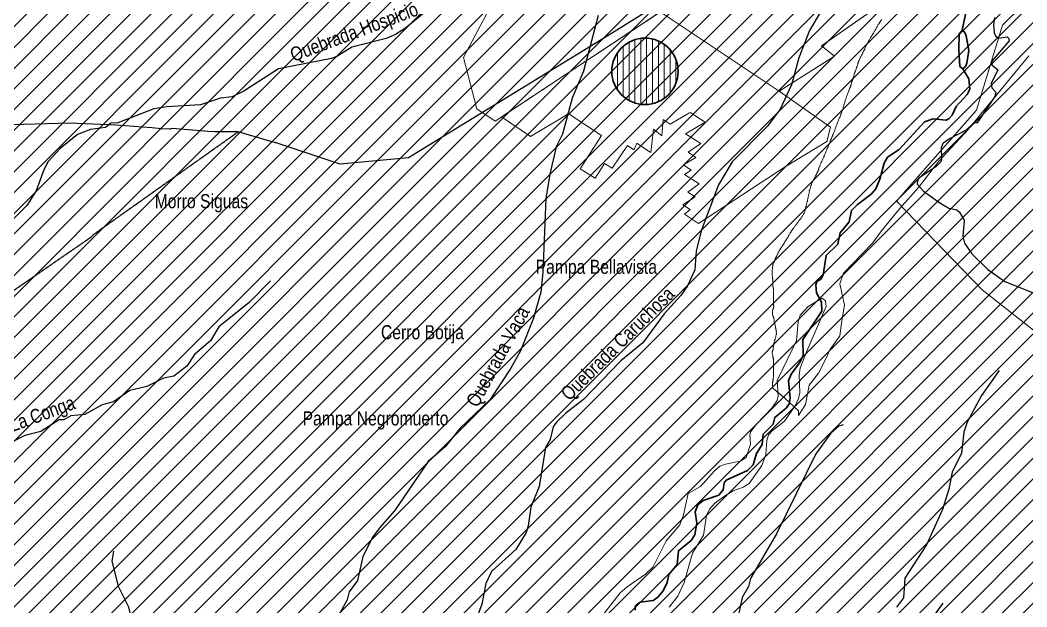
# Model space of a CAD drawing. Header units: feet. Extents: x -72 to 1107026, y -16 to 8357890.
# Drawn here: x 783136 to 804610, y 8171831 to 8184341 of the extents above; entities that cross this region are included whole.
import ezdxf

# ---------------------------------------------------------------- set-up
doc = ezdxf.new("R2010")
doc.units = ezdxf.units.FT
doc.header["$LTSCALE"] = 10
doc.header["$MEASUREMENT"] = 0
doc.linetypes.add('DASHED2', pattern=[0.375, 0.25, -0.125])
doc.layers.add('AUTODEMA-inf. cofopri-Rural-PSAD', color=190, linetype='CONTINUOUS')
doc.layers.add('VIA-ASFALTADA', color=1, linetype='CONTINUOUS')
for name, color, linetype, lineweight in [('CURVAS_PERU_500_PSAD-18', 23, 'CONTINUOUS', 5), ('digit-Peritaje_POLÍGONOS', 7, 'CONTINUOUS', 5), ('digit-Peritaje_POLÍGONOS2', 7, 'CONTINUOUS', 5), ('Hidrografia-IGN-QUEBRADAS', 151, 'CONTINUOUS', 25), ('Hidrografia-IGN-RIOS', 162, 'CONTINUOUS', 30), ('INEI-DIS-AREQ', 252, 'CONTINUOUS', 9), ('Texto Toponimia IGN', 251, 'CONTINUOUS', 0), ('TEXTOS', 7, 'CONTINUOUS', 5)]:
    doc.layers.add(name, color=color, linetype=linetype, lineweight=lineweight)
doc.styles.add('SWILL721', font='swissi.ttf')

msp = doc.modelspace()

# ---------------------------------------------------------------- hatches: boundary and pattern name
at = {"layer": 'AUTODEMA-inf. cofopri-Rural-PSAD', "lineweight": 5}
h = msp.add_hatch(dxfattribs=at)
h.set_pattern_fill('ANSI31', color=256, scale=2500)
h.paths.add_polyline_path([(753238, 8156793), (753322, 8156780), (753238, 8156793), (761252, 8177664), (761485, 8177877), (761891, 8178033), (762006, 8178099), (762145, 8178160), (762278, 8178215), (762392, 8178274), (762497, 8178357), (762589, 8178469), (762675, 8178563), (762762, 8178662), (762856, 8178741), (762966, 8178847), (763062, 8178931), (763167, 8179043), (763215, 8179157), (763254, 8179284), (763292, 8179406), (763323, 8179543), (763341, 8179672), (763349, 8179797), (763400, 8179962), (763448, 8180102), (763499, 8180234), (763573, 8180363), (763635, 8180490), (763719, 8180589), (763826, 8180681), (763928, 8180774), (764019, 8180866), (764121, 8180950), (764228, 8181026), (764338, 8181097), (764444, 8181168), (764559, 8181213), (764712, 8181269), (764839, 8181335), (764956, 8181398), (765071, 8181451), (765175, 8181550), (765244, 8181660), (765315, 8181776), (765354, 8181893), (765389, 8182013), (765390, 8182140), (765377, 8182262), (765342, 8182396), (765286, 8182546), (765225, 8182684), (765197, 8182808), (765187, 8182943), (765170, 8183067), (765142, 8183205), (765114, 8183355), (765122, 8183484), (765143, 8183642), (765150, 8183779), (765168, 8183908), (765199, 8184028), (765243, 8184165), (765278, 8184310), (765332, 8184449), (765386, 8184576), (765432, 8184714), (765467, 8184853), (765513, 8184978), (765575, 8185115), (765661, 8185237), (765751, 8185338), (765852, 8185419), (765985, 8185503), (766099, 8185572), (766232, 8185655), (766299, 8185789), (767271, 8186800), (767271, 8186947), (767297, 8187069), (767333, 8187214), (767379, 8187334), (767466, 8187468), (767519, 8187582), (767578, 8187702), (767631, 8187831), (767690, 8187961), (767739, 8188095), (767779, 8188220), (767853, 8188349), (767930, 8188476), (768029, 8188550), (768144, 8188601), (768268, 8188621), (768396, 8188684), (768525, 8188666), (768648, 8188684), (768729, 8188803), (768760, 8188933), (768775, 8189055), (768816, 8189187), (768865, 8189314), (768913, 8189448), (768946, 8189596), (769010, 8189708), (769110, 8189804), (769242, 8189855), (769369, 8189839), (769435, 8190402), (769242, 8190676), (768955, 8190796), (768850, 8191044), (768727, 8191405), (768791, 8192051), (769355, 8193016), (769774, 8193584), (769715, 8193854), (770015, 8194180), (770358, 8194460), (770593, 8194855), (771149, 8195508), (771339, 8195882), (771620, 8196321), (772139, 8196529), (772271, 8196571), (772518, 8196829), (772893, 8197299), (773001, 8197468), (773083, 8197912), (773128, 8198271), (773053, 8198668), (772961, 8199048), (772784, 8199431), (772552, 8199747), (772403, 8199923), (772344, 8200269), (772420, 8200524), (772438, 8201124), (772378, 8201509), (772320, 8201525), (771949, 8202389), (771948, 8203291), (771835, 8204086), (771949, 8205175), (771912, 8205868), (771936, 8206678), (771927, 8207524), (771977, 8207815), (772140, 8208229), (772310, 8208881), (772199, 8209183), (771898, 8209610), (771718, 8210093), (771643, 8210618), (770734, 8212243), (770420, 8212760), (770332, 8213330), (770439, 8213909), (770573, 8214159), (770693, 8214428), (770826, 8214682), (770933, 8214964), (771027, 8215231), (771060, 8215528), (771028, 8215800), (771023, 8215945), (771008, 8216090), (770944, 8216217), (770904, 8216392), (770519, 8217145), (770239, 8217796), (770023, 8218086), (769663, 8218545), (769449, 8218924), (769225, 8219439), (769296, 8219810), (769534, 8220281), (769800, 8220721), (770123, 8220961), (770236, 8221108), (770301, 8221212), (770355, 8221316), (770388, 8221417), (770506, 8221516), (770614, 8221596), (770683, 8221720), (770695, 8221911), (770696, 8222074), (770699, 8222211), (770790, 8222424), (770811, 8222568), (770823, 8222774), (770781, 8222973), (770744, 8223095), (770724, 8223248), (770687, 8223365), (770609, 8223513), (770566, 8223607), (770536, 8223648), (770519, 8223803), (770420, 8224061), (770417, 8224114), (770411, 8224346), (770326, 8224585), (770246, 8224784), (770250, 8224878), (770152, 8225049), (770105, 8225286), (769944, 8225912), (769917, 8226101), (769939, 8226683), (769870, 8226978), (769847, 8227388), (769974, 8227697), (770102, 8227836), (770156, 8227935), (770134, 8228072), (770014, 8228391), (770087, 8228555), (770259, 8228867), (770494, 8228977), (770568, 8228972), (770670, 8228991), (770967, 8229392), (771170, 8229797), (771390, 8230281), (771541, 8230796), (771638, 8231110), (771649, 8231265), (771605, 8231522), (771627, 8231763), (771687, 8231964), (771722, 8232157), (771735, 8232337), (771693, 8232515), (771625, 8232625), (771600, 8233022), (771587, 8233284), (771570, 8233434), (771556, 8233673), (771538, 8233961), (771479, 8234294), (771495, 8234446), (771537, 8234647), (771589, 8234753), (771628, 8234908), (771626, 8235023), (771663, 8235221), (771705, 8235358), (771731, 8235452), (771806, 8235660), (771892, 8235916), (771915, 8235992), (771929, 8236129), (771913, 8236376), (771884, 8236602), (771862, 8236752), (771822, 8236938), (771796, 8237134), (771804, 8237182), (771883, 8237286), (771904, 8237405), (771913, 8237507), (771903, 8237629), (771894, 8237698), (771889, 8237802), (771827, 8237968), (771792, 8238039), (771813, 8238197), (771839, 8238311), (771838, 8238486), (771839, 8238639), (771824, 8238728), (771772, 8238886), (771717, 8239024), (771631, 8239192), (771615, 8239378), (771621, 8239502), (771614, 8239619), (771605, 8239731), (771569, 8239792), (771550, 8239932), (771551, 8240029), (771481, 8240238), (771522, 8240563), (771488, 8241022), (771468, 8241305), (820278, 8241691), (830577, 8202812), (830340, 8202672), (830000, 8202586), (829662, 8202548), (829318, 8202317), (829158, 8201793), (829053, 8201507), (828905, 8201367), (828322, 8201192), (827978, 8200961), (827919, 8200578), (827797, 8199716), (827643, 8199383), (827293, 8198961), (826996, 8198681), (826979, 8198104), (826868, 8197578), (826760, 8197196), (826743, 8196619), (826868, 8195942), (827189, 8195377), (827277, 8195085), (827159, 8194367), (827146, 8193935), (827234, 8193643), (827319, 8193256), (827453, 8192915), (827398, 8192676), (827291, 8192294), (827132, 8191818), (827119, 8191385), (827194, 8190661), (827090, 8190376), (826836, 8189950), (826722, 8189328), (826756, 8188846), (826641, 8188224), (826583, 8187889), (826334, 8187608), (826127, 8187133), (825918, 8186561), (825905, 8186129), (826032, 8185548), (825868, 8184879), (825858, 8184542), (825847, 8184158), (826032, 8183912), (826069, 8183526), (826047, 8182805), (826078, 8182227), (826108, 8181600), (826048, 8181217), (825801, 8180984), (825747, 8180793), (825636, 8180315), (825796, 8179204), (825684, 8178678), (825668, 8178149), (825657, 8177765), (825548, 8177335), (825244, 8176815), (825086, 8176386), (824977, 8175956), (824725, 8175579), (824520, 8175152), (824114, 8174443), (823712, 8173877), (823407, 8173357), (823324, 8172960), (823317, 8172729), (823307, 8172399), (823238, 8171852), (823314, 8171473), (823304, 8171154), (823327, 8170950), (823289, 8170632), (823310, 8170370), (823402, 8170016), (823586, 8169548), (823710, 8169280), (823662, 8168785), (823750, 8168195), (823303, 8168147), (822930, 8167996), (822690, 8167863), (822198, 8167624), (822071, 8167460), (821892, 8167381), (821672, 8167229), (821518, 8167084), (821383, 8166920), (821310, 8166661), (821229, 8166477), (821265, 8166226), (821329, 8166168), (821371, 8165998), (821374, 8165793), (821214, 8165770), (821034, 8165673), (820575, 8165630), (820470, 8165568), (820330, 8165544), (820169, 8165484), (819982, 8165480), (819805, 8165485), (819700, 8165414), (819649, 8165285), (819644, 8165108), (819667, 8164939), (819671, 8164762), (819732, 8164620), (819765, 8164469), (819741, 8164302), (819684, 8164248), (819479, 8164273), (819273, 8164260), (819038, 8164211), (818867, 8164134), (818823, 8164107), (818741, 8164036), (818708, 8164001), (818677, 8163932), (818710, 8163874), (818719, 8163764), (818731, 8163685), (818688, 8163660), (818637, 8163650), (818578, 8163656), (818522, 8163649), (818440, 8163596), (818419, 8163540), (818393, 8163433), (818298, 8163327), (818245, 8163363), (818164, 8163435), (818136, 8163489), (818129, 8163542), (818096, 8163606), (818046, 8163683), (817988, 8163732), (817894, 8163801), (817840, 8163741), (817832, 8163692), (817948, 8163198), (817963, 8163142), (817897, 8163112), (817789, 8163046), (817781, 8162998), (817730, 8162927), (817678, 8162897), (817592, 8162870), (817454, 8162902), (817393, 8162912), (817340, 8162910), (817312, 8162864), (817276, 8162829), (817252, 8162781), (817206, 8162736), (817116, 8162650), (817080, 8162604), (816998, 8162546), (816927, 8162529), (816831, 8162586), (816762, 8162655), (816699, 8162684), (816646, 8162707), (816575, 8162751), (816511, 8162744), (816411, 8162673), (816342, 8162595), (816313, 8162529), (816262, 8162412), (816108, 8162337), (816052, 8162315), (815981, 8162315), (815917, 8162285), (815807, 8162276), (815739, 8162310), (815638, 8162382), (815595, 8162443), (815534, 8162451), (815488, 8162492), (815433, 8162536), (815341, 8162496), (815286, 8162397), (815285, 8162290), (815182, 8162139), (815129, 8162124), (815020, 8162160), (814969, 8162143), (814915, 8162151), (814818, 8162129), (814661, 8162171), (814608, 8162204), (814465, 8162246), (814361, 8162265), (814167, 8162243), (813989, 8162194), (813856, 8162085), (813702, 8161985), (813124, 8161923), (812911, 8161706), (812856, 8161618), (812749, 8161540), (812492, 8161534), (812443, 8161524), (812367, 8161515), (812252, 8161510), (812150, 8161471), (812066, 8161443), (811936, 8161388), (811813, 8161338), (811757, 8161367), (811669, 8161438), (811510, 8161415), (811342, 8161337), (811245, 8161204), (811131, 8161124), (810849, 8161076), (810322, 8160943), (809995, 8160714), (809741, 8160678), (809493, 8160697), (809213, 8160705), (808932, 8160676), (808648, 8160621), (808530, 8160579), (808408, 8160546), (808227, 8160477), (808120, 8160465), (808005, 8160428), (807949, 8160451), (807748, 8160486), (807591, 8160502), (807337, 8160435), (807016, 8160247), (806896, 8160192), (806747, 8160074), (806681, 8160046), (806538, 8159999), (806377, 8159904), (806147, 8159906), (805415, 8159960), (805112, 8159977), (804565, 8160002), (804080, 8160025), (803956, 8160045), (803836, 8160005), (803684, 8159964), (803497, 8159761), (803367, 8159762), (803227, 8159787), (802920, 8159966), (802800, 8159994), (802680, 8160027), (802548, 8160058), (802424, 8160101), (802312, 8160152), (802195, 8160221), (802083, 8160290), (801956, 8160316), (801818, 8160295), (801688, 8160293), (801556, 8160247), (801423, 8160212), (801291, 8160159), (801159, 8160106), (800787, 8160136), (800463, 8160229), (800277, 8160263), (800072, 8160269), (799744, 8160251), (799483, 8160249), (799221, 8160248), (798949, 8160191), (798686, 8160152), (798410, 8160168), (798290, 8160204), (798148, 8160212), (798023, 8160253), (797876, 8160243), (797751, 8160192), (797611, 8160213), (797496, 8160274), (797323, 8160236), (797183, 8160081), (797053, 8159952), (796859, 8159878), (796714, 8159805), (796661, 8159693), (796625, 8159558), (796551, 8159432), (796413, 8159345), (796273, 8159351), (796136, 8159369), (796011, 8159432), (795892, 8159481), (795767, 8159545), (795647, 8159580), (795531, 8159639), (795391, 8159662), (795256, 8159634), (795083, 8159561), (794973, 8159508), (794881, 8159383), (794743, 8159228), (794634, 8159150), (794486, 8159150), (794377, 8159214), (794229, 8159227), (794087, 8159186), (793965, 8159158), (793830, 8159143), (793685, 8159172), (793580, 8159268), (793535, 8159388), (793533, 8159520), (793530, 8159657), (793548, 8159797), (793528, 8160067), (793457, 8160189), (793366, 8160285), (793249, 8160375), (793130, 8160431), (792862, 8160424), (792730, 8160378), (792470, 8160226), (792221, 8160229), (792150, 8160361), (792025, 8160394), (791895, 8160369), (791742, 8160344), (791615, 8160278), (791345, 8160296), (791121, 8160303), (791002, 8160353), (790927, 8160356), (790776, 8160295), (790573, 8160086), (790487, 8160014), (790335, 8159935), (790156, 8159875), (789933, 8159891), (789628, 8159994), (789403, 8160091), (789337, 8160215), (789139, 8160376), (788987, 8160391), (788855, 8160613), (788850, 8160750), (788898, 8160900), (788728, 8161037), (788593, 8161048), (788476, 8161094), (788331, 8161107), (788207, 8161079), (788072, 8161089), (787996, 8161188), (787900, 8161371), (787828, 8161534), (787714, 8161613), (787483, 8161754), (787368, 8161805), (787254, 8161881), (787122, 8161935), (787007, 8162011), (786888, 8162072), (786771, 8162121), (786667, 8162202), (786552, 8162248), (786425, 8162271), (786298, 8162223), (786203, 8162137), (786107, 8162061), (786051, 8162173), (786043, 8162338), (786150, 8162401), (786275, 8162485), (786339, 8162597), (786237, 8162665), (786110, 8162638), (785990, 8162577), (785868, 8162597), (785746, 8162615), (785622, 8162654), (785500, 8162672), (785362, 8162654), (785199, 8162603), (785082, 8162565), (784960, 8162540), (784835, 8162500), (784720, 8162436), (784596, 8162358), (784484, 8162277), (784379, 8162190), (784275, 8162114), (784160, 8162036), (784043, 8161954), (783938, 8161886), (783826, 8161812), (783699, 8161747), (783582, 8161693), (783449, 8161676), (783342, 8161607), (783271, 8161452), (783225, 8161328), (783179, 8161206), (783138, 8161082), (783097, 8160957), (783061, 8160830), (782974, 8160718), (782855, 8160675), (782725, 8160670), (782582, 8160648), (782463, 8160615), (782353, 8160549), (782259, 8160460), (782078, 8160260), (782029, 8160143), (781968, 8160031), (781907, 8159917), (781846, 8159810), (781751, 8159699), (781639, 8159610), (781573, 8159503), (781506, 8159396), (781422, 8159300), (781295, 8159285), (781170, 8159283), (781058, 8159227), (781035, 8159095), (780966, 8158947), (780910, 8158818), (780843, 8158678), (780719, 8158676), (780643, 8158773), (780548, 8158676), (780492, 8158534), (780489, 8158409), (780563, 8158292), (780456, 8158221), (780372, 8158130), (780275, 8158051), (780148, 8158062), (780033, 8158141), (779893, 8158142), (779769, 8158106), (779649, 8158042), (779555, 8157953), (779448, 8157872), (779391, 8157763), (779345, 8157649), (779294, 8157529), (779236, 8157415), (779123, 8157309), (778981, 8157250), (778859, 8157212), (778734, 8157164), (778607, 8157144), (778479, 8157144), (778332, 8157180), (778375, 8156898), (778164, 8156936), (778158, 8156802), (778130, 8156675), (778140, 8156545), (778112, 8156426), (778050, 8156319), (778063, 8156169), (777986, 8156065), (777961, 8155941), (777902, 8155786), (777843, 8155676), (777795, 8155562), (777705, 8155466), (777593, 8155359), (777509, 8155263), (777417, 8155159), (777305, 8155070), (777239, 8154938), (777216, 8154806), (777159, 8154686), (777093, 8154552), (777034, 8154440), (776983, 8154298), (776922, 8154161), (776873, 8154016), (776779, 8153937), (776659, 8153838), (776605, 8153711), (776592, 8153572), (776612, 8153434), (776630, 8153310), (776609, 8153183), (776586, 8153051), (776545, 8152921), (776515, 8152794), (776494, 8152637), (776486, 8152507), (776478, 8152344), (776437, 8152225), (776573, 8151681), (776106, 8151111), (775463, 8150015), (775273, 8149577), (775253, 8149427), (774951, 8149779), (774716, 8150004), (774511, 8150120), (774293, 8150189), (774009, 8150343), (773986, 8150653), (773898, 8150715), (773679, 8150366), (773524, 8150449), (773583, 8150865), (773302, 8151090), (773079, 8151190), (772903, 8151351), (772690, 8151485), (772613, 8151651), (772759, 8151759), (772737, 8151864), (772352, 8152136), (772085, 8152058), (771824, 8152119), (771653, 8152170), (771611, 8152333), (771212, 8152458), (770986, 8152496), (770745, 8152533), (770505, 8152618), (770212, 8152721), (769864, 8152789), (769676, 8152849), (769529, 8152895), (769298, 8152965), (769056, 8153020), (768826, 8153067), (768593, 8153122), (768350, 8153228), (768122, 8153296), (767859, 8153352), (767629, 8153412), (767406, 8153493), (767171, 8153558), (766938, 8153643), (766714, 8153723), (766443, 8153849), (766241, 8153940), (766040, 8153990), (765798, 8154065), (765568, 8154146), (765335, 8154198), (765105, 8154273), (764987, 8154344), (764570, 8154454), (764357, 8154514), (764080, 8154590), (763867, 8154638), (763662, 8154698), (763479, 8154729), (763070, 8154817), (762778, 8154929), (762461, 8154975), (762334, 8155019), (762093, 8155094), (761838, 8155171), (761596, 8155180), (761345, 8155237), (761116, 8155269), (760846, 8155361), (760587, 8155419), (760351, 8155487), (760119, 8155512), (759916, 8155493), (759629, 8155574), (759372, 8155594), (759166, 8155611), (758956, 8155664), (758687, 8155803), (758456, 8155889), (758210, 8155960), (757946, 8156005), (757689, 8156063), (757532, 8156107), (757276, 8156170), (757050, 8156236), (756864, 8156260), (756611, 8156328), (756385, 8156381), (756113, 8156398), (755975, 8156433), (755622, 8156463), (755391, 8156486), (755152, 8156526), (754896, 8156606), (754586, 8156660), (754380, 8156712), (754159, 8156752), (753964, 8156794), (753322, 8156780)])
at = {"layer": 'TEXTOS', "lineweight": 5}
h = msp.add_hatch(dxfattribs=at)
h.set_pattern_fill('ANSI31', color=256, scale=1000, angle=45)
edge = h.paths.add_edge_path()
edge.add_arc((798365, 8198325), 708, 0, 360)
edge = h.paths.add_edge_path()
edge.add_arc((796464, 8183249), 708, 0, 360)
edge = h.paths.add_edge_path()
edge.add_arc((808910, 8177298), 708, 0, 360)

# ---------------------------------------------------------------- linework, layer by layer
at = {"layer": 'CURVAS_PERU_500_PSAD-18'}
for points in [[(799649, 8176091), (799667, 8176118), (799738, 8176277), (799770, 8176398), (799754, 8176772), (799777, 8176920), (799907, 8177271), (800326, 8178233), (800314, 8178356), (800238, 8178416), (799943, 8178232), (799773, 8178052), (799729, 8177909), (799694, 8177512), (799638, 8177392)], [(799638, 8177392), (799287, 8176655), (799302, 8176332), (799284, 8176234), (799173, 8176069), (798842, 8175728), (798721, 8175569), (798704, 8175497), (798717, 8175298), (798621, 8175016), (798498, 8174935), (798179, 8174875), (798063, 8174828), (797948, 8174732), (797646, 8174400), (797387, 8174248), (797284, 8173792), (797208, 8173581), (796914, 8173242), (796640, 8172683), (796478, 8172527), (796085, 8172261), (795933, 8172131), (795214, 8171203)], [(796978, 8171824), (797165, 8172058), (797301, 8172353), (797480, 8172977), (797714, 8173357), (797777, 8173776), (797838, 8173912), (797957, 8174040), (798137, 8174175), (798349, 8174308), (798561, 8174381), (798689, 8174458), (798957, 8174848), (799041, 8175082), (799063, 8175381), (799101, 8175499), (799183, 8175593), (799443, 8175787), (799649, 8176091)]]:
    msp.add_lwpolyline(points, dxfattribs=at)
at = {"layer": 'digit-Peritaje_POLÍGONOS'}
for points in [[(792881, 8182448), (793267, 8182189), (799218, 8186129), (798830, 8186246), (798430, 8186406), (796837, 8187611), (796649, 8187274), (796623, 8187228), (796788, 8187136), (796040, 8186623), (795717, 8186818), (793729, 8185551), (793889, 8185447), (793633, 8185252), (793789, 8185137), (793270, 8184822), (792595, 8183544), (792881, 8182448)], [(799547, 8186337), (793407, 8182281)], [(793407, 8182281), (794024, 8181858), (794784, 8182316), (794829, 8182347), (795536, 8181878), (795083, 8181172), (795400, 8180969), (795603, 8181286), (795761, 8181186), (796091, 8181670), (796228, 8181577), (796293, 8181720), (796563, 8181532), (796586, 8181517), (796644, 8182013), (796822, 8181877), (796855, 8182225), (796999, 8182125), (797398, 8182358), (797426, 8182369), (797745, 8182165), (797329, 8181919), (797656, 8181708), (797383, 8181525), (797547, 8181409), (797283, 8181257), (797451, 8181139), (797310, 8181051), (797623, 8180853), (797377, 8180672), (797536, 8180576), (797273, 8180400), (797430, 8180300), (797306, 8180202), (797607, 8180007), (799476, 8181226), (800341, 8181756), (800419, 8182057), (799324, 8182828), (800504, 8183571), (800232, 8183791), (801341, 8184566)]]:
    msp.add_lwpolyline(points, dxfattribs=at)
at = {"layer": 'digit-Peritaje_POLÍGONOS2'}
msp.add_lwpolyline([(814807, 8183462), (805340, 8187874), (804906, 8185045), (804091, 8184231), (803535, 8182424), (801827, 8180479), (803654, 8178594), (805124, 8177442), (806233, 8176889), (807592, 8175998), (810143, 8174871), (814020, 8183631), (814194, 8183359)], close=True, dxfattribs=at)
msp.add_lwpolyline([(799324, 8182828), (794507, 8186047), (795717, 8186818), (796040, 8186623), (796788, 8187136), (796623, 8187228), (796837, 8187611), (798430, 8186406), (799218, 8186129), (799547, 8186337), (801319, 8184678), (801372, 8184587), (800232, 8183791), (800504, 8183571), (799324, 8182828)], dxfattribs=at)
at = {"layer": 'Hidrografia-IGN-QUEBRADAS'}
for points in [[(800837, 8185585), (799975, 8184120), (799746, 8183539), (799591, 8182960), (799349, 8182439), (799081, 8182079), (798321, 8181319), (798034, 8180831), (797666, 8179848), (797554, 8179412), (797525, 8179015), (797374, 8178673), (797229, 8178469), (796876, 8178082), (796416, 8177459), (795951, 8177080), (795150, 8176255), (794778, 8175961), (794580, 8175770), (794508, 8175668), (794445, 8175402), (794342, 8175232), (794204, 8174394), (794029, 8173954), (793975, 8173558), (793929, 8173416), (793706, 8173055), (793190, 8172585), (793070, 8172328), (792987, 8171887), (792781, 8171324)], [(791995, 8184692), (791358, 8184169), (791145, 8184038), (790940, 8183948), (790214, 8183761), (789894, 8183567), (789778, 8183521), (788650, 8183305), (787905, 8182827), (787660, 8182703), (787412, 8182677), (786985, 8182538), (786262, 8182489), (785991, 8182447), (785220, 8182154), (785073, 8182144), (784957, 8182049), (784636, 8182008), (784358, 8181899), (783988, 8181601), (783736, 8181324), (783639, 8181149), (783475, 8180704), (783277, 8180387), (782725, 8179844)], [(795468, 8184437), (795156, 8183253), (794908, 8182680), (794703, 8181907), (794573, 8181637), (794432, 8181054), (794349, 8180536), (794288, 8178963), (794240, 8178541), (794084, 8177988), (793811, 8177290), (793601, 8176920), (793164, 8176252), (792513, 8175631), (792202, 8175240), (791841, 8174932), (791123, 8173879), (790805, 8173526), (790661, 8173323), (790443, 8172902), (790331, 8172390), (790153, 8172149), (790111, 8171981), (789957, 8171695)], [(803922, 8184395), (803899, 8184247), (803911, 8184073), (803938, 8184004), (803996, 8183957), (804191, 8183982), (804226, 8183948), (804233, 8183899), (803861, 8183464), (803864, 8183391), (803991, 8183281), (803848, 8182993), (803862, 8182896), (803948, 8182808), (803927, 8182712), (803549, 8182153), (803478, 8182150), (803316, 8181995), (802959, 8181813), (802820, 8181708), (802783, 8181618), (802793, 8181393), (802772, 8181322), (802668, 8181215), (802316, 8180978), (802279, 8180913), (802272, 8180840), (802406, 8180694), (802752, 8180446), (802947, 8180335), (803116, 8180294), (803175, 8180248), (803275, 8180077), (803245, 8179729), (803282, 8179585), (803440, 8179361), (803776, 8179026), (804143, 8178767), (804769, 8178517)], [(788473, 8178783), (788019, 8178319), (787377, 8177800), (787197, 8177503), (786855, 8177211), (786691, 8176961), (786414, 8176749), (786195, 8176709), (785840, 8176526), (785474, 8176447), (785125, 8176206), (784886, 8176140), (784515, 8175933), (784218, 8175904), (784067, 8175817), (783969, 8175817), (783575, 8175570), (783235, 8175488), (782859, 8175290)], [(804020, 8176870), (803645, 8176339), (803337, 8175767), (803268, 8175554), (803214, 8175108), (803016, 8174705), (802946, 8174337), (802808, 8173909), (802469, 8173157), (802008, 8172445), (801977, 8172024), (801831, 8171823)], [(800695, 8175714), (800600, 8175685), (800431, 8175536), (800109, 8175092), (799268, 8173388), (798715, 8172437), (798674, 8172268), (798535, 8172032), (798464, 8171690)], [(785127, 8173022), (785090, 8172802), (785230, 8172271), (785443, 8171847), (785534, 8171484), (785687, 8171257), (785862, 8170631), (785949, 8170397), (786125, 8170066), (786593, 8169298), (786771, 8168940), (786812, 8168770), (786848, 8168272), (786998, 8167989)], [(802818, 8171913), (802395, 8171325)]]:
    msp.add_lwpolyline(points, dxfattribs=at)
at = {"layer": 'Hidrografia-IGN-RIOS'}
for points in [[(803598, 8185882), (803227, 8184126), (803165, 8184053), (803159, 8183703), (803184, 8183354), (803246, 8183301), (803376, 8183088), (803397, 8182866), (803339, 8182756), (803103, 8182499), (803020, 8182317), (802953, 8182243), (802886, 8182211), (802614, 8182238), (802428, 8182170), (801887, 8181582), (801636, 8181420), (801564, 8181290), (801477, 8180951), (801388, 8180745), (801289, 8180633), (800991, 8180405), (800868, 8180281), (800819, 8180038), (800631, 8179806), (800580, 8179563), (800327, 8179326), (800262, 8178909), (800217, 8178820), (800133, 8178768), (800108, 8178698), (800124, 8178525), (800231, 8178331), (800235, 8178133), (799830, 8177535), (799839, 8177190), (799772, 8177056), (799586, 8176790), (799528, 8176652), (799559, 8176280), (799542, 8176157), (799485, 8176076), (799235, 8175870), (799196, 8175728), (798988, 8175513), (798962, 8175291), (798842, 8175102), (798775, 8174862), (798653, 8174740), (798199, 8174530), (798154, 8174472), (798131, 8174324), (798037, 8174209), (797708, 8174099), (797589, 8174009), (797537, 8173859), (797573, 8173613), (797531, 8173368), (797447, 8173245), (797176, 8173026), (797148, 8172731), (796972, 8172522), (796938, 8172352), (796849, 8172173), (796737, 8172039), (796636, 8171967), (796364, 8171931), (796284, 8171876), (796256, 8171834), (796252, 8171761)], [(803227, 8184126), (803284, 8184077), (803313, 8184009), (803371, 8183690), (803328, 8183420), (803299, 8183351), (803246, 8183301)]]:
    msp.add_lwpolyline(points, dxfattribs=at)
at = {"layer": 'INEI-DIS-AREQ'}
msp.add_lwpolyline([(804654, 8183582), (803358, 8182006), (802731, 8181331), (802298, 8180775), (801893, 8180314), (801508, 8179851), (801321, 8179588), (800699, 8178947), (800621, 8178721), (800723, 8178262), (800663, 8177929), (800624, 8177612), (800407, 8177314), (800331, 8177134), (800168, 8176815), (799969, 8176558), (799891, 8176146), (799739, 8175908), (799737, 8176008), (799450, 8176279), (799195, 8176493), (799187, 8176506), (799187, 8176514), (799187, 8176524), (799187, 8176531), (799187, 8176539), (799187, 8176547), (799186, 8176559), (799186, 8176567), (799186, 8176585), (799186, 8176597), (799185, 8176608), (799186, 8176620), (799193, 8176631), (799196, 8176638), (799195, 8176646), (799195, 8176661), (799194, 8176669), (799197, 8176679), (799197, 8176686), (799197, 8176702), (799202, 8176712), (799204, 8176730), (799204, 8176737), (799208, 8176743), (799209, 8176755), (799208, 8176763), (799208, 8176773), (799208, 8176783), (799207, 8176793), (799208, 8176808), (799207, 8176829), (799207, 8176841), (799207, 8176859), (799207, 8176872), (799206, 8176885), (799206, 8176902), (799206, 8176912), (799206, 8176925), (799205, 8176938), (799206, 8176945), (799205, 8176966), (799205, 8176973), (799204, 8176984), (799205, 8176991), (799205, 8177006), (799204, 8177017), (799204, 8177027), (799203, 8177034), (799204, 8177044), (799204, 8177052), (799203, 8177062), (799203, 8177075), (799203, 8177082), (799203, 8177090), (799203, 8177098), (799203, 8177103), (799203, 8177110), (799202, 8177118), (799203, 8177128), (799203, 8177136), (799195, 8177156), (799194, 8177169), (799194, 8177179), (799194, 8177191), (799186, 8177204), (799186, 8177212), (799186, 8177219), (799180, 8177232), (799178, 8177242), (799175, 8177260), (799175, 8177267), (799180, 8177272), (799182, 8177277), (799183, 8177283), (799182, 8177288), (799182, 8177295), (799189, 8177300), (799192, 8177306), (799197, 8177313), (799197, 8177321), (799199, 8177334), (799199, 8177344), (799199, 8177351), (799198, 8177362), (799198, 8177374), (799201, 8177382), (799206, 8177392), (799206, 8177410), (799211, 8177420), (799210, 8177433), (799215, 8177443), (799215, 8177456), (799217, 8177463), (799222, 8177484), (799224, 8177499), (799229, 8177507), (799234, 8177520), (799236, 8177530), (799238, 8177540), (799242, 8177545), (799246, 8177558), (799246, 8177565), (799253, 8177581), (799255, 8177591), (799258, 8177599), (799258, 8177611), (799265, 8177624), (799265, 8177637), (799268, 8177647), (799268, 8177655), (799267, 8177670), (799266, 8177680), (799266, 8177685), (799267, 8177698), (799266, 8177713), (799261, 8177726), (799261, 8177731), (799261, 8177741), (799256, 8177748), (799255, 8177753), (799253, 8177763), (799253, 8177774), (799252, 8177779), (799252, 8177786), (799250, 8177799), (799247, 8177807), (799247, 8177817), (799241, 8177824), (799241, 8177832), (799237, 8177842), (799236, 8177849), (799231, 8177865), (799231, 8177877), (799228, 8177882), (799223, 8177890), (799223, 8177897), (799223, 8177908), (799222, 8177915), (799222, 8177925), (799222, 8177933), (799220, 8177953), (799216, 8177968), (799217, 8177976), (799211, 8177986), (799211, 8177996), (799204, 8178004), (799203, 8178014), (799201, 8178021), (799195, 8178024), (799190, 8178034), (799191, 8178041), (799184, 8178062), (799185, 8178077), (799184, 8178095), (799184, 8178110), (799184, 8178128), (799184, 8178143), (799186, 8178163), (799196, 8178174), (799201, 8178176), (799201, 8178186), (799201, 8178194), (799203, 8178202), (799205, 8178207), (799205, 8178222), (799210, 8178230), (799210, 8178237), (799210, 8178247), (799210, 8178255), (799209, 8178260), (799209, 8178268), (799209, 8178278), (799209, 8178288), (799209, 8178301), (799209, 8178308), (799208, 8178323), (799209, 8178336), (799208, 8178344), (799208, 8178351), (799208, 8178362), (799207, 8178377), (799208, 8178384), (799207, 8178397), (799207, 8178412), (799206, 8178422), (799207, 8178433), (799206, 8178450), (799206, 8178463), (799206, 8178486), (799206, 8178493), (799205, 8178509), (799205, 8178519), (799205, 8178534), (799205, 8178557), (799205, 8178570), (799205, 8178585), (799204, 8178595), (799204, 8178623), (799201, 8178628), (799200, 8178638), (799196, 8178656), (799195, 8178663), (799195, 8178689), (799195, 8178704), (799194, 8178717), (799192, 8178737), (799191, 8178749), (799191, 8178775), (799191, 8178790), (799191, 8178798), (799191, 8178805), (799191, 8178813), (799190, 8178821), (799185, 8178828), (799185, 8178846), (799185, 8178858), (799182, 8178866), (799179, 8178879), (799179, 8178886), (799174, 8178906), (799174, 8178922), (799174, 8178932), (799175, 8178945), (799176, 8178962), (799175, 8178972), (799175, 8178990), (799175, 8179003), (799175, 8179013), (799175, 8179021), (799182, 8179039), (799181, 8179054), (799181, 8179061), (799181, 8179072), (799184, 8179082), (799189, 8179087), (799188, 8179092), (799193, 8179102), (799193, 8179110), (799195, 8179130), (799200, 8179140), (799203, 8179153), (799210, 8179163), (799220, 8179184), (799222, 8179194), (799225, 8179204), (799232, 8179220), (799240, 8179227), (799242, 8179250), (799247, 8179261), (799251, 8179273), (799261, 8179289), (799261, 8179296), (799274, 8179317), (799276, 8179322), (799285, 8179337), (799290, 8179348), (799295, 8179358), (799303, 8179371), (799307, 8179386), (799312, 8179394), (799322, 8179409), (799330, 8179420), (799335, 8179430), (799337, 8179437), (799345, 8179448), (799351, 8179455), (799361, 8179476), (799364, 8179481), (799374, 8179494), (799379, 8179502), (799386, 8179514), (799394, 8179525), (799399, 8179532), (799403, 8179540), (799410, 8179550), (799415, 8179558), (799428, 8179569), (799428, 8179576), (799433, 8179586), (799438, 8179594), (799446, 8179607), (799450, 8179612), (799452, 8179622), (799457, 8179627), (799465, 8179638), (799467, 8179645), (799472, 8179651), (799480, 8179663), (799490, 8179676), (799497, 8179684), (799500, 8179692), (799505, 8179699), (799509, 8179707), (799517, 8179715), (799516, 8179720), (799524, 8179733), (799526, 8179740), (799534, 8179751), (799538, 8179764), (799543, 8179774), (799551, 8179784), (799558, 8179797), (799563, 8179807), (799571, 8179815), (799583, 8179828), (799582, 8179838), (799597, 8179856), (799605, 8179866), (799610, 8179874), (799617, 8179887), (799620, 8179894), (799640, 8179915), (799650, 8179928), (799655, 8179938), (799665, 8179949), (799676, 8179967), (799682, 8179972), (799692, 8179982), (799696, 8179990), (799704, 8180000), (799714, 8180010), (799716, 8180021), (799724, 8180026), (799734, 8180034), (799734, 8180041), (799741, 8180052), (799751, 8180059), (799756, 8180070), (799766, 8180080), (799771, 8180088), (799775, 8180095), (799781, 8180101), (799791, 8180111), (799795, 8180119), (799805, 8180134), (799813, 8180147), (799818, 8180155), (799825, 8180167), (799835, 8180183), (799843, 8180191), (799844, 8180198), (799849, 8180208), (799854, 8180219), (799862, 8180224), (799864, 8180237), (799867, 8180242), (799871, 8180257), (799871, 8180262), (799876, 8180270), (799876, 8180277), (799879, 8180288), (799883, 8180303), (799886, 8180311), (799886, 8180318), (799888, 8180331), (799893, 8180336), (799895, 8180364), (799900, 8180372), (799902, 8180390), (799909, 8180405), (799909, 8180420), (799916, 8180446), (799924, 8180459), (799926, 8180479), (799928, 8180489), (799933, 8180512), (799940, 8180527), (799940, 8180540), (799945, 8180560), (799945, 8180573), (799954, 8180604), (799954, 8180611), (799961, 8180634), (799964, 8180650), (799966, 8180667), (799971, 8180683), (799970, 8180693), (799970, 8180703), (799978, 8180718), (799977, 8180726), (799982, 8180739), (799987, 8180749), (799992, 8180767), (799992, 8180774), (800004, 8180808), (800009, 8180818), (800014, 8180833), (800019, 8180841), (800026, 8180864), (800026, 8180869), (800033, 8180882), (800033, 8180889), (800038, 8180900), (800045, 8180910), (800047, 8180918), (800053, 8180925), (800058, 8180936), (800063, 8180943), (800073, 8180961), (800077, 8180972), (800082, 8180982), (800092, 8180992), (800094, 8181010), (800101, 8181020), (800107, 8181028), (800114, 8181038), (800116, 8181048), (800136, 8181077), (800139, 8181082), (800140, 8181092), (800155, 8181110), (800156, 8181123), (800162, 8181143), (800167, 8181158), (800172, 8181166), (800174, 8181179), (800174, 8181187), (800182, 8181207), (800190, 8181220), (800194, 8181227), (800204, 8181258), (800211, 8181273), (800216, 8181286), (800221, 8181302), (800226, 8181312), (800238, 8181332), (800243, 8181348), (800250, 8181363), (800257, 8181381), (800270, 8181412), (800275, 8181417), (800284, 8181435), (800289, 8181453), (800294, 8181465), (800306, 8181491), (800308, 8181499), (800314, 8181511), (800325, 8181534), (800328, 8181550), (800340, 8181573), (800345, 8181586), (800352, 8181604), (800362, 8181624), (800379, 8181665), (800379, 8181670), (800388, 8181690), (800404, 8181721), (800406, 8181736), (800417, 8181767), (800422, 8181780), (800433, 8181800), (800442, 8181826), (800449, 8181844), (800461, 8181870), (800466, 8181885), (800476, 8181905), (800488, 8181928), (800493, 8181946), (800510, 8181977), (800513, 8181995), (800522, 8182020), (800527, 8182041), (800534, 8182056), (800541, 8182077), (800552, 8182097), (800561, 8182123), (800563, 8182138), (800573, 8182158), (800575, 8182169), (800585, 8182184), (800592, 8182202), (800592, 8182212), (800607, 8182243), (800609, 8182248), (800619, 8182268), (800626, 8182289), (800634, 8182307), (800643, 8182332), (800645, 8182340), (800653, 8182358), (800660, 8182368), (800662, 8182383), (800672, 8182399), (800675, 8182419), (800682, 8182437), (800692, 8182458), (800691, 8182475), (800702, 8182501), (800706, 8182514), (800708, 8182529), (800713, 8182549), (800718, 8182570), (800725, 8182583), (800725, 8182593), (800732, 8182613), (800737, 8182631), (800752, 8182664), (800754, 8182682), (800764, 8182700), (800764, 8182710), (800776, 8182741), (800778, 8182746), (800785, 8182764), (800793, 8182784), (800800, 8182800), (800807, 8182823), (800812, 8182835), (800824, 8182861), (800827, 8182874), (800833, 8182894), (800846, 8182917), (800846, 8182930), (800860, 8182956), (800860, 8182973), (800867, 8182994), (800872, 8183017), (800882, 8183037), (800887, 8183053), (800896, 8183078), (800901, 8183093), (800911, 8183121), (800911, 8183132), (800918, 8183152), (800925, 8183165), (800930, 8183188), (800930, 8183198), (800937, 8183213), (800945, 8183231), (800944, 8183241), (800952, 8183259), (800957, 8183270), (800959, 8183280), (800966, 8183298), (800966, 8183305), (800976, 8183326), (800981, 8183333), (800983, 8183349), (800991, 8183359), (800990, 8183369), (800995, 8183384), (801002, 8183400), (801002, 8183410), (801007, 8183420), (801016, 8183446), (801021, 8183459), (801021, 8183466), (801031, 8183479), (801038, 8183494), (801043, 8183505), (801048, 8183517), (801058, 8183535), (801060, 8183546), (801070, 8183566), (801075, 8183576), (801085, 8183594), (801094, 8183610), (801105, 8183638), (801110, 8183645), (801117, 8183663), (801124, 8183679), (801137, 8183697), (801151, 8183725), (801151, 8183735), (801158, 8183756), (801170, 8183774), (801170, 8183781), (801183, 8183802), (801190, 8183814), (801195, 8183827), (801205, 8183843), (801210, 8183850), (801225, 8183876), (801231, 8183889), (801241, 8183904), (801246, 8183915), (801254, 8183927), (801264, 8183945), (801271, 8183956), (801278, 8183968), (801291, 8183984), (801298, 8183997), (801313, 8184020), (801320, 8184035), (801332, 8184053), (801340, 8184066), (801355, 8184094), (801360, 8184099), (801367, 8184112), (801377, 8184130), (801387, 8184148), (801397, 8184166), (801406, 8184181), (801414, 8184197), (801421, 8184212), (801431, 8184228), (801440, 8184246), (801453, 8184264), (801458, 8184274), (801473, 8184294), (801480, 8184305), (801497, 8184328), (801504, 8184338), (801517, 8184354)], dxfattribs=at)
at = {"layer": 'TEXTOS', "lineweight": 30}
msp.add_circle((796464, 8183249), 708, dxfattribs=at)
at = {"layer": 'VIA-ASFALTADA'}
msp.add_lwpolyline([(800875, 8187255), (795750, 8184053), (791421, 8181408), (789960, 8181267), (788595, 8181723), (788585, 8181724), (787785, 8181959), (787448, 8181956), (787358, 8181957), (787280, 8181960), (787140, 8181968), (786981, 8181980), (786380, 8182032), (786353, 8182024), (786334, 8182015), (786325, 8182013), (786146, 8182026), (785943, 8182042), (785174, 8182104), (785174, 8182104), (784194, 8182142), (780970, 8182050)], dxfattribs=at)
at = {"layer": 'VIA-ASFALTADA', "linetype": 'DASHED2', "ltscale": 0.5}
msp.add_lwpolyline([(780662, 8176968), (784666, 8179728), (784704, 8179769), (784719, 8179784), (785800, 8180551), (786352, 8180943), (787785, 8181959)], dxfattribs=at)

# ---------------------------------------------------------------- texts
at = {"layer": 'Texto Toponimia IGN', "style": 'SWILL721', "width": 0.8}
for s, rotation, p in [('Quebrada Hospicio', 20.559, (788967, 8183447)), ('Quebrada Caruchosa', 44.9389, (794851, 8176207)), ('Quebrada Vaca', 61.5346, (792897, 8176064)), ('Cerros La Conga', 20.3131, (781943, 8175176))]:
    msp.add_text(s, height=300, rotation=rotation, dxfattribs=at).set_placement(p)
for s, p in [('Morro Siguas', (786005, 8180331)), ('Pampa Bellavista', (794131, 8178932)), ('Cerro Botija', (790832, 8177537)), ('Pampa Negromuerto', (789160, 8175700))]:
    msp.add_text(s, height=300, dxfattribs=at).set_placement(p)

doc.saveas('drawing.dxf')
